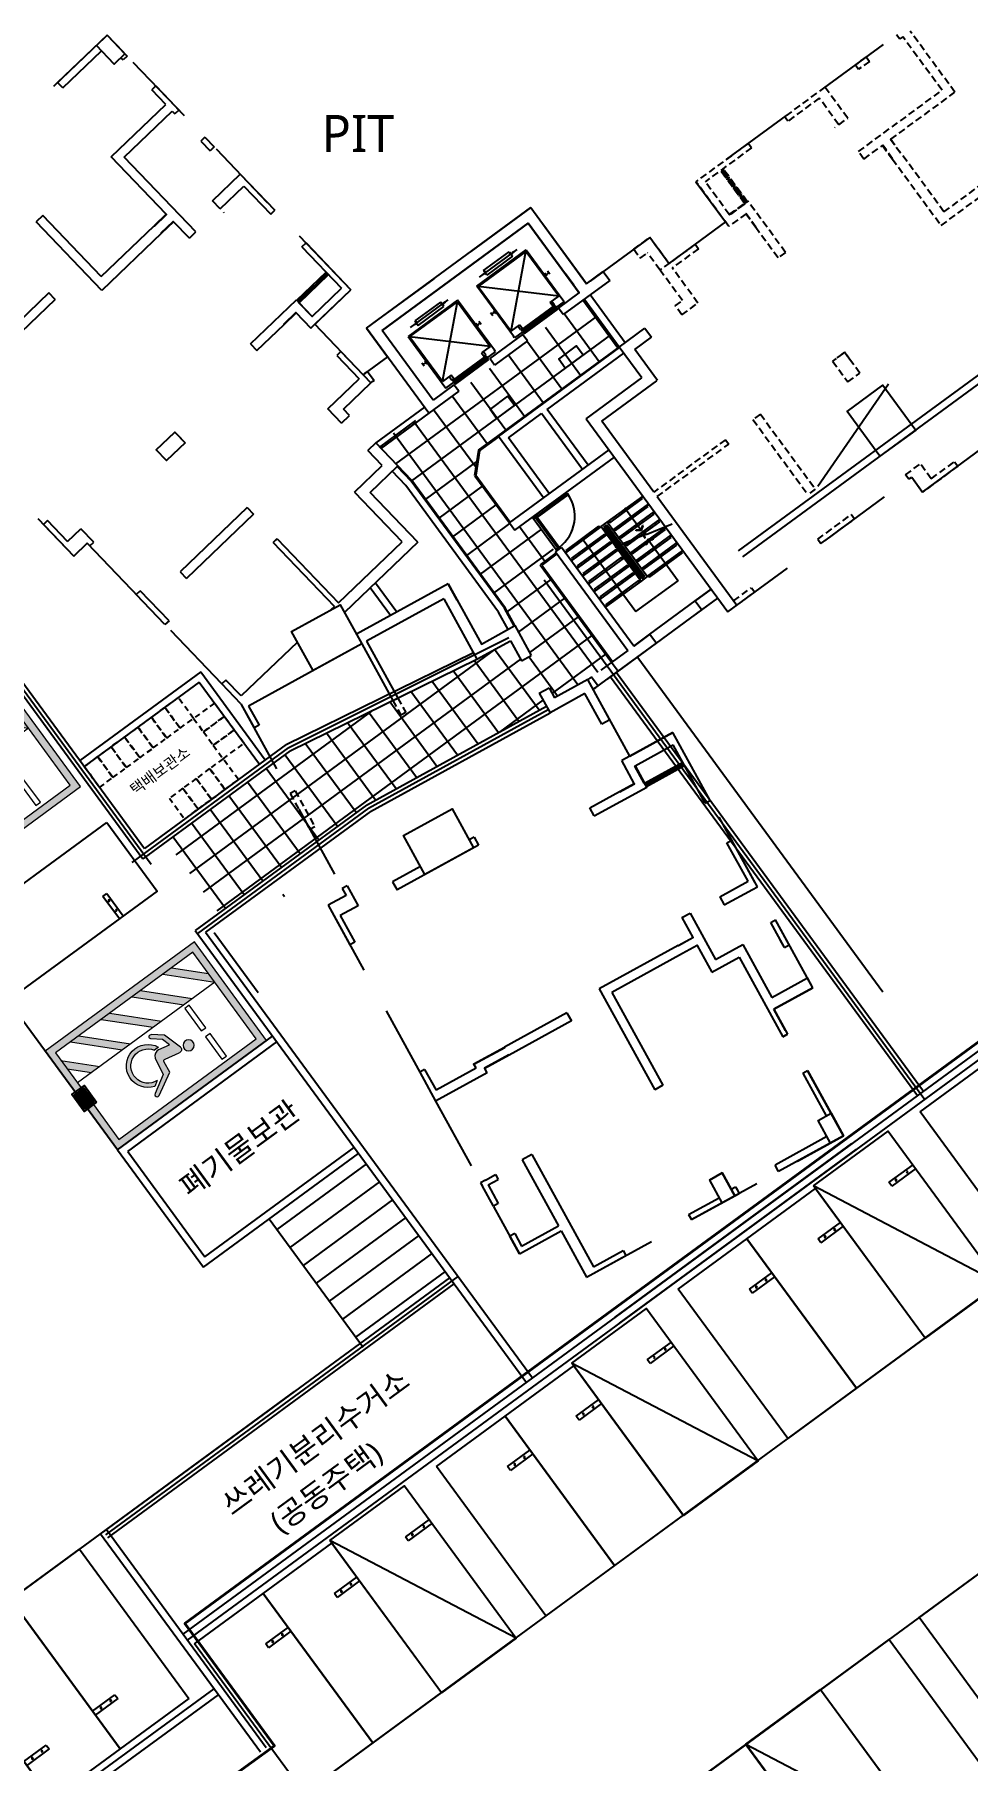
# Model space of a CAD drawing. Header units: millimetres. Extents: x 75184266 to 76346726, y -35077925 to -33679385.
# Drawn here: x 75433378 to 75458581, y -34559996 to -34513379 of the extents above; entities that cross this region are included whole.
import ezdxf
from ezdxf.enums import TextEntityAlignment as Align

# ---------------------------------------------------------------- set-up
doc = ezdxf.new("R2010")
doc.units = ezdxf.units.MM
doc.header["$LTSCALE"] = 50
doc.header["$MEASUREMENT"] = 0
for name, pattern in [('HIDDEN2', [0.1875, 0.125, -0.0625]), ('XR-지하3층$0$-HID', [2.5, 1.5, -1]), ('XR-지하3층$0$H', [1.3, 0.8, -0.5]), ('XR-지하3층$0$HIDDEN2', [0.1875, 0.125, -0.0625])]:
    doc.linetypes.add(name, pattern=pattern)
for name, color, linetype in [('XR-지하3층$0$1HIDDEN2', 1, 'XR-지하3층$0$HIDDEN2'), ('XR-지하3층$0$5', 5, 'CONTINUOUS'), ('XR-지하3층$0$hat', 8, 'CONTINUOUS'), ('XR-지하3층$0$일반주차', 8, 'CONTINUOUS'), ('XR-지하3층$0$장애인', 11, 'CONTINUOUS'), ('XR-지하3층$0$확장형주차', 8, 'CONTINUOUS')]:
    doc.layers.add(name, color=color, linetype=linetype)
doc.layers.add('건축', color=8, linetype='CONTINUOUS', plot=False)
doc.layers.add('유도관제-주차면B2', color=7, linetype='CONTINUOUS', lineweight=100)
doc.styles.add('XR-지하3층$0$맑은고딕', font='')
doc.styles.get('XR-지하3층$0$맑은고딕').set_extended_font_data('Malgun Gothic')

# ---------------------------------------------------------------- blocks, each defined once
blk = doc.blocks.new('XR-지하3층$0$확장형 주차')
at = {"layer": 'XR-지하3층$0$확장형주차', "color": 7}
for p, q in [((0, 3965), (800, 3965)), ((0, 3835), (800, 3835)), ((800, 3835), (800, 3965))]:
    blk.add_line(p, q, dxfattribs=at)
blk.add_lwpolyline([(2500, 5100), (0, 0)], dxfattribs=at)
blk.add_lwpolyline([(2500, 5091), (0, 5091), (0, -9), (2500, -9)], close=True, dxfattribs=at)
for centre in [(238, 3900), (613, 3900)]:
    blk.add_circle(centre, 17.5, dxfattribs=at)
blk = doc.blocks.new('XR-지하3층$0$일반형 주차')
at = {"layer": 'XR-지하3층$0$일반주차'}
for p, q in [((750, 3865), (0, 3865)), ((0, 3735), (750, 3735)), ((750, 3735), (750, 3865))]:
    blk.add_line(p, q, dxfattribs=at)
blk.add_lwpolyline([(2300, 5000), (0, 5000), (0, 0), (2300, 0)], close=True, dxfattribs=at)
for centre in [(238, 3800), (563, 3800)]:
    blk.add_circle(centre, 17.5, dxfattribs=at)
blk = doc.blocks.new('XR-지하3층$0$장애인 주차')
at = {"layer": 'XR-지하3층$0$5', "ltscale": 4}
h = blk.add_hatch(color=7, dxfattribs=at)
h.dxf.hatch_style = 1
h.paths.add_polyline_path([(3842, -695), (4402, -695), (4402, -1115), (3842, -1115)])
h.paths.add_polyline_path([(3892, -1065), (4352, -1065), (4352, -745), (3892, -745)], flags=16)
h.paths.add_polyline_path([(3982, -990), (3988, -973), (4011, -981), (4046, -898), (4136, -898), (4137, -881), (4072, -881), (4072, -863), (4138, -863), (4142, -810, -3.72247), (4161, -797), (4152, -916), (4058, -916), (4021, -1003)], flags=0)
h = blk.add_hatch(color=256, dxfattribs=at)
h.dxf.hatch_style = 1
h.paths.add_polyline_path([(4352, -1065), (4352, -745), (3892, -745), (3892, -1065)])
at = {"layer": 'XR-지하3층$0$hat'}
h = blk.add_hatch(color=7, dxfattribs=at)
edge = h.paths.add_edge_path()
edge.add_line((4161, -797), (4152, -916))
edge.add_line((4152, -916), (4058, -916))
edge.add_line((4058, -916), (4021, -1003))
edge.add_line((4021, -1003), (3982, -990))
edge.add_line((3982, -990), (3988, -973))
edge.add_line((3988, -973), (4011, -981))
edge.add_line((4011, -981), (4046, -898))
edge.add_line((4046, -898), (4136, -898))
edge.add_line((4136, -898), (4137, -881))
edge.add_line((4137, -881), (4072, -881))
edge.add_line((4072, -881), (4072, -863))
edge.add_line((4072, -863), (4138, -863))
edge.add_line((4138, -863), (4142, -810))
edge.add_arc((4140, -787), 22.8, -24.8827, 274.9698, ccw=False)
edge = h.paths.add_edge_path()
edge.add_line((4048, -981), (4058, -958))
edge.add_arc((4127, -942), 71.5, 192.8781, 416.1688)
edge.add_line((4167, -882), (4169, -863))
edge.add_arc((4127, -942), 89.2, 206.535, 422.4866, ccw=False)
at = {"layer": 'XR-지하3층$0$장애인', "lineweight": 5, "true_color": 0xffffff}
blk.add_hatch(color=7, dxfattribs=at).paths.add_polyline_path([(2472, 3995), (2472, -1005), (3842, -1005), (3842, -805), (2672, -805), (2672, 3795), (5572, 3795), (5572, -805), (4402, -805), (4402, -1005), (5772, -1005), (5772, 3995)])
h = blk.add_hatch(color=7, dxfattribs=at)
h.paths.add_polyline_path([(5572, 2795), (5572, 3078), (4855, 3795), (4572, 3795)])
h.paths.add_polyline_path([(4572, 3045), (4572, 2762), (5572, 1762), (5572, 2045)])
h.paths.add_polyline_path([(4572, 2012), (4572, 1729), (5572, 729), (5572, 1012)])
h.paths.add_polyline_path([(5572, -304), (5572, -21), (4572, 979), (4572, 696)])
h.paths.add_polyline_path([(4572, -54), (4572, -336), (5041, -805), (5323, -805)])
h = blk.add_hatch(color=7, dxfattribs=at)
h.paths.add_polyline_path([(3763, 2216, -1), (3463, 2216, -1)])
h.paths.add_polyline_path([(3992, 1503, -0.343093), (3870, 1283), (3381, 1194), (3090, 708, -0.931653), (2987, 770), (3330, 1379), (3639, 1415, 0.446048), (3689, 1485), (3600, 1888, -0.596144), (3699, 2009), (4214, 1851), (4443, 1569, -0.883364), (4355, 1493), (4151, 1741), (3925, 1810)])
h.paths.add_polyline_path([(4053, 1393), (4055, 1528, -1.526545), (3257, 820), (3348, 969, 1.638056)])
at = {"layer": 'XR-지하3층$0$1HIDDEN2', "color": 11}
for points in [[(4161, -797), (4152, -916), (4058, -916), (4021, -1003), (3982, -990), (3988, -973), (4011, -981), (4046, -898), (4136, -898), (4137, -881), (4072, -881), (4072, -863), (4138, -863), (4142, -810)], [(4167, -882), (4169, -863)]]:
    blk.add_lwpolyline(points, dxfattribs=at)
for centre, radius, start, end in [((4127, -942), 89.2, 206.535, 62.4866), ((4127, -942), 71.5, 192.8781, 56.1688), ((4140, -787), 22.8, 335.1173, 274.9698)]:
    blk.add_arc(centre, radius, start, end, dxfattribs=at)
at = {"layer": 'XR-지하3층$0$5', "lineweight": 5}
for p, q in [((4572, 3795), (4572, -805)), ((5572, 2795), (4572, 3795)), ((5572, 3078), (4855, 3795)), ((5572, 2045), (4572, 3045)), ((5572, 1762), (4572, 2762)), ((5572, 1012), (4572, 2012)), ((5572, 729), (4572, 1729)), ((5572, -21), (4572, 979)), ((5572, -304), (4572, 696)), ((5323, -805), (4572, -54)), ((5041, -805), (4572, -336))]:
    blk.add_line(p, q, dxfattribs=at)
at = {"layer": 'XR-지하3층$0$5', "ltscale": 4}
for p, q in [((4165, -1005), (4165, -805)), ((4165, -805), (4165, -905))]:
    blk.add_line(p, q, dxfattribs=at)
at = {"layer": 'XR-지하3층$0$5', "lineweight": 5}
for points in [[(3842, -1005), (2472, -1005), (2472, 3995), (5772, 3995), (5772, -1005), (4402, -1005)], [(3842, -805), (2672, -805), (2672, 3795), (5572, 3795), (5572, -805), (4402, -805)]]:
    blk.add_lwpolyline(points, dxfattribs=at)
at = {"layer": 'XR-지하3층$0$5', "ltscale": 4}
for points in [[(3842, -695), (3842, -1115), (4402, -1115), (4402, -695)], [(3892, -745), (3892, -1065), (4352, -1065), (4352, -745)]]:
    blk.add_lwpolyline(points, close=True, dxfattribs=at)
at = {"layer": 'XR-지하3층$0$장애인', "color": 8, "lineweight": 5}
for p, q in [((3689, 1485), (3600, 1888, 0)), ((3699, 2009, 0), (4214, 1851, 0)), ((3925, 1810, 0), (4151, 1741, 0)), ((4055, 1528), (4053, 1393)), ((4151, 1741, 0), (4355, 1493, 0)), ((4214, 1851, 0), (4443, 1569, 0)), ((3348, 969), (3257, 820))]:
    blk.add_line(p, q, dxfattribs=at)
at = {"layer": 'XR-지하3층$0$장애인', "color": 7, "lineweight": 5}
for points in [[(3523, 2720), (2773, 2720), (2773, 2870), (3523, 2870)], [(4473, 2720), (3723, 2720), (3723, 2870), (4473, 2870)]]:
    blk.add_lwpolyline(points, close=True, dxfattribs=at)
at = {"layer": 'XR-지하3층$0$장애인', "color": 8, "lineweight": 5}
for points in [[(3094, 715, -1.000002), (2987, 770), (3330, 1379), (3640, 1415)], [(3992, 1503, -0.343093), (3870, 1283), (3381, 1194), (3094, 715)]]:
    blk.add_lwpolyline(points, format="xyb", dxfattribs=at)
at = {"layer": 'XR-지하3층$0$장애인', "color": 8, "lineweight": 5, "extrusion": (0.976964, 0.213404, 0), "elevation": 4221}
blk.add_lwpolyline([(617, 0), (931, 0)], dxfattribs=at)
at = {"layer": 'XR-지하3층$0$장애인', "color": 8, "lineweight": 5}
blk.add_circle((3613, 2216), 150, dxfattribs=at)
for centre, radius, start, end in [((3682, 1922, 0), 88.4, 79.1143, 202.3185), ((3810, 1000), 582, 198.006, 65.0949), ((3632, 1473), 57.7, 276.2786, 12.4353), ((4394, 1537, 0), 58.8, 227.9655, 33.7904), ((3809, 1000), 462, 183.8525, 58.2396)]:
    blk.add_arc(centre, radius, start, end, dxfattribs=at)

msp = doc.modelspace()

# ---------------------------------------------------------------- hatches: boundary and pattern name
at = {"layer": '건축', "linetype": 'HIDDEN2', "ltscale": 30}
h = msp.add_hatch(dxfattribs=at)
h.set_pattern_fill('ANSI31', color=256, scale=350, angle=36.259, style=0)
h.set_pattern_definition([(81.25898199, (-4606996.505, -52514682.375), (-43.241858887, 6.648619402), [])])
h.paths.add_polyline_path([(75451980, -34517001), (75451908, -34517054), (75452558, -34517941), (75452631, -34517888)])
at = {"layer": '건축', "ltscale": 0.5}
h = msp.add_hatch(dxfattribs=at)
h.set_pattern_fill('ANSI31', color=256, scale=350, style=0)
h.set_pattern_definition([(45, (4164927.33, -390686.143), (-30.935921677, 30.935921677), [])])
h.paths.add_polyline_path([(75441260, -34519797), (75441322, -34519862), (75440528, -34520623), (75440466, -34520558)])
at = {"layer": '건축', "ltscale": 100}
h = msp.add_hatch(dxfattribs=at)
h.set_pattern_fill('NET', color=256, scale=5000, angle=36.2507)
h.set_pattern_definition([(306.265, (75446750.14, -34523876.16), (503.93, 369.702), []), (36.265, (75446750.14, -34523876.16), (-369.702, 503.93), [])])
h.paths.add_polyline_path([(75436941, -34535178), (75440286, -34532725), (75445329, -34530250), (75446236, -34529752), (75446533, -34530293), (75446796, -34530148), (75446092, -34528866), (75443569, -34525425), (75442596, -34524409), (75444031, -34523606), (75448225, -34520530), (75449172, -34521820), (75445370, -34524608), (75445266, -34525287), (75446354, -34526770), (75446829, -34526421), (75447472, -34527382), (75447037, -34527702), (75448968, -34530334), (75448380, -34530766), (75447423, -34531291), (75447277, -34531025), (75447014, -34531169), (75447208, -34531523), (75442343, -34534193), (75438360, -34537113)])
at = {"layer": '건축', "ltscale": 0.5}
h = msp.add_hatch(dxfattribs=at)
h.set_pattern_fill('ANSI31', color=256, scale=350, angle=-61.241, style=0)
h.set_pattern_definition([(343.758981953, (68131932.386, 47230668.577), (12.235934756, 42.004099808), [])])
h.paths.add_polyline_path([(75450937, -34533121), (75450889, -34533033), (75449859, -34533598), (75449907, -34533686)])

# ---------------------------------------------------------------- linework, layer by layer
at = {"layer": '건축'}
for p, q in [((75435616, -34543503), (75403662, -34499919)), ((75435338, -34513396), (75435157, -34513569)), ((75435787, -34513865), (75435338, -34513396)), ((75435877, -34513959), (75435769, -34514063)), ((75434140, -34514820), (75434001, -34514675)), ((75434140, -34514820), (75434001, -34514675)), ((75436652, -34514768), (75436543, -34514872)), ((75437032, -34515165), (75437274, -34515418)), ((75437274, -34515418), (75437166, -34515522)), ((75437980, -34516155), (75437871, -34516258)), ((75437980, -34516155), (75438229, -34516415)), ((75436937, -34518233), (75435450, -34516680)), ((75437740, -34518710), (75435804, -34516687)), ((75439759, -34518230), (75439868, -34518126)), ((75442346, -34521308), (75446781, -34518055)), ((75446781, -34518055), (75448289, -34520111)), ((75435195, -34520288), (75433425, -34518440)), ((75435182, -34519913), (75433605, -34518267)), ((75435182, -34519913), (75436612, -34518544)), ((75437560, -34518883), (75437131, -34518435)), ((75442765, -34521372), (75446716, -34518474)), ((75446716, -34518474), (75442765, -34521372)), ((75446716, -34518474), (75448094, -34520353)), ((75436806, -34518746), (75435195, -34520288)), ((75440603, -34519111), (75440712, -34519008)), ((75440712, -34519008), (75441922, -34520271)), ((75445322, -34520175), (75446661, -34519193)), ((75446654, -34519235), (75445364, -34520182)), ((75446408, -34519187), (75445392, -34519932)), ((75445509, -34519753), (75446202, -34519244)), ((75446291, -34519365), (75445598, -34519874)), ((75446202, -34519244), (75446291, -34519365)), ((75446212, -34519300), (75446252, -34519270)), ((75446241, -34519340), (75446212, -34519300)), ((75446282, -34519310), (75446241, -34519340)), ((75446251, -34521391), (75446654, -34519235)), ((75446252, -34519270), (75446282, -34519310)), ((75446322, -34519281), (75446292, -34519240)), ((75447542, -34520445), (75446654, -34519235)), ((75446661, -34519193), (75447654, -34520548)), ((75445507, -34519878), (75445478, -34519838)), ((75445598, -34519874), (75445509, -34519753)), ((75445559, -34519779), (75445518, -34519808)), ((75445518, -34519808), (75445548, -34519849)), ((75445548, -34519849), (75445588, -34519819)), ((75445588, -34519819), (75445559, -34519779)), ((75447216, -34519908), (75447157, -34519828)), ((75447267, -34519809), (75447187, -34519868)), ((75447297, -34519849), (75447238, -34519769)), ((75448919, -34520021), (75447660, -34520945)), ((75447944, -34520147), (75447719, -34519841)), ((75448289, -34520111), (75448741, -34519779)), ((75448741, -34519779), (75448919, -34520021)), ((75433765, -34520357), (75432378, -34521684)), ((75446316, -34521530), (75445322, -34520175)), ((75445364, -34520182), (75446251, -34521391)), ((75447542, -34520445), (75445364, -34520182)), ((75447308, -34520616), (75447542, -34520445)), ((75433938, -34520537), (75432551, -34521865)), ((75440437, -34520890), (75440839, -34521309)), ((75444806, -34520554), (75443468, -34521535)), ((75443510, -34521542), (75444800, -34520596)), ((75443537, -34521292), (75444553, -34520547)), ((75444348, -34520605), (75443654, -34521113)), ((75443743, -34521234), (75444436, -34520726)), ((75444436, -34520726), (75444348, -34520605)), ((75444357, -34520660), (75444397, -34520630)), ((75444387, -34520700), (75444357, -34520660)), ((75444427, -34520671), (75444387, -34520700)), ((75444397, -34522751), (75444800, -34520596)), ((75444397, -34520630), (75444427, -34520671)), ((75444467, -34520641), (75444438, -34520601)), ((75444800, -34520596), (75445687, -34521805)), ((75445800, -34521908), (75444806, -34520554)), ((75445757, -34520979), (75445698, -34520898)), ((75445727, -34520939), (75445808, -34520879)), ((75445837, -34520920), (75445778, -34520839)), ((75447684, -34520588), (75446345, -34521570)), ((75446527, -34521361), (75447430, -34520699)), ((75447454, -34520731), (75446551, -34521394)), ((75446577, -34521429), (75447480, -34520767)), ((75447504, -34520799), (75446600, -34521461)), ((75447379, -34520713), (75447308, -34520616)), ((75447356, -34520581), (75447427, -34520678)), ((75447427, -34520678), (75447379, -34520713)), ((75447430, -34520699), (75447454, -34520731)), ((75447480, -34520767), (75447504, -34520799)), ((75447654, -34520548), (75447654, -34520548)), ((75447654, -34520548), (75447684, -34520588)), ((75444031, -34523606), (75442346, -34521308)), ((75444143, -34523251), (75442765, -34521372)), ((75443653, -34521238), (75443623, -34521198)), ((75443654, -34521113), (75443743, -34521234)), ((75443704, -34521139), (75443664, -34521169)), ((75443664, -34521169), (75443693, -34521209)), ((75443693, -34521209), (75443733, -34521179)), ((75443733, -34521179), (75443704, -34521139)), ((75445362, -34521269), (75445302, -34521188)), ((75445413, -34521169), (75445332, -34521228)), ((75445442, -34521209), (75445383, -34521129)), ((75446251, -34521391), (75446485, -34521220)), ((75446508, -34521352), (75446437, -34521255)), ((75446485, -34521220), (75446556, -34521316)), ((75446556, -34521316), (75446508, -34521352)), ((75446551, -34521394), (75446527, -34521361)), ((75446600, -34521461), (75446577, -34521429)), ((75449172, -34521820), (75449865, -34521311)), ((75443468, -34521535), (75444461, -34522890)), ((75444397, -34522751), (75443510, -34521542)), ((75445687, -34521805), (75443510, -34521542)), ((75445687, -34521805), (75445453, -34521977)), ((75446562, -34521477), (75445675, -34522127)), ((75446692, -34521654), (75445805, -34522305)), ((75445902, -34524218), (75449172, -34521820)), ((75445914, -34524234), (75449183, -34521836)), ((75446345, -34521570), (75446316, -34521530)), ((75446316, -34521530), (75446316, -34521530)), ((75446692, -34521654), (75446562, -34521477)), ((75449591, -34521885), (75450042, -34521553)), ((75441544, -34522046), (75442149, -34522678)), ((75443902, -34522339), (75443843, -34522258)), ((75443873, -34522299), (75443953, -34522240)), ((75443983, -34522280), (75443924, -34522199)), ((75444491, -34522930), (75445829, -34521949)), ((75445576, -34522059), (75444673, -34522722)), ((75444696, -34522754), (75445599, -34522091)), ((75445625, -34522127), (75444722, -34522789)), ((75444746, -34522822), (75445649, -34522159)), ((75445453, -34521977), (75445524, -34522073)), ((75445572, -34522038), (75445501, -34521941)), ((75445524, -34522073), (75445572, -34522038)), ((75445599, -34522091), (75445576, -34522059)), ((75445649, -34522159), (75445625, -34522127)), ((75445805, -34522305), (75445675, -34522127)), ((75445829, -34521949), (75445800, -34521908)), ((75445800, -34521908), (75445800, -34521908)), ((75447227, -34523506), (75449296, -34521989)), ((75441301, -34523490), (75442149, -34522678)), ((75441725, -34523499), (75442465, -34522790)), ((75442248, -34522582), (75442310, -34522523)), ((75442310, -34522523), (75442372, -34522477)), ((75442372, -34522477), (75442550, -34522719)), ((75442372, -34522477, 0), (75442550, -34522719, 0)), ((75442455, -34522799), (75442503, -34522753)), ((75442503, -34522753), (75442550, -34522719)), ((75444631, -34522580), (75444397, -34522751)), ((75444582, -34522615), (75444653, -34522712)), ((75444702, -34522677), (75444631, -34522580)), ((75444653, -34522712), (75444702, -34522677)), ((75444673, -34522722), (75444696, -34522754)), ((75444722, -34522789), (75444746, -34522822)), ((75444838, -34523015), (75444031, -34523606)), ((75444708, -34522837), (75444143, -34523251)), ((75444461, -34522890), (75444461, -34522890)), ((75444461, -34522890), (75444491, -34522930)), ((75444838, -34523015), (75444708, -34522837)), ((75441674, -34523880), (75441301, -34523490)), ((75441891, -34523673), (75441725, -34523499)), ((75446179, -34524275), (75447074, -34523619)), ((75448177, -34525123), (75447074, -34523619)), ((75448331, -34525010), (75447227, -34523506)), ((75448284, -34523755), (75452110, -34528972)), ((75437344, -34524296), (75437171, -34524115)), ((75445370, -34524608), (75445902, -34524218)), ((75442767, -34525021), (75442379, -34524617)), ((75443191, -34525031), (75442596, -34524409)), ((75445370, -34524608), (75445266, -34525287)), ((75445398, -34524625), (75445297, -34525280)), ((75445398, -34524625), (75445920, -34524243)), ((75447129, -34525892), (75445914, -34524234)), ((75447282, -34525779), (75446179, -34524275)), ((75446206, -34526569), (75448899, -34524593)), ((75443553, -34525438), (75443177, -34525044)), ((75443569, -34525425), (75443191, -34525031)), ((75446354, -34526770), (75449047, -34524795)), ((75443407, -34525560), (75443039, -34525176)), ((75445915, -34528979), (75443407, -34525560)), ((75446075, -34528877), (75443553, -34525438)), ((75446092, -34528866), (75443569, -34525425)), ((75445273, -34525297), (75446206, -34526569)), ((75445297, -34525280), (75446230, -34526551)), ((75448848, -34526553), (75449816, -34525843)), ((75448918, -34526564), (75449805, -34525913)), ((75449002, -34526763), (75449969, -34526053)), ((75449805, -34525913), (75449775, -34525873)), ((75449959, -34526123), (75449929, -34526082)), ((75450200, -34525859), (75452352, -34528794)), ((75433731, -34526509), (75433623, -34526613)), ((75434270, -34527072), (75433731, -34526509)), ((75439121, -34526152), (75437308, -34527888)), ((75439294, -34526332), (75437481, -34528068)), ((75447471, -34527296), (75446850, -34526450)), ((75447506, -34527246), (75446909, -34526431)), ((75446934, -34526394), (75446954, -34526423)), ((75447549, -34527233), (75446954, -34526423)), ((75448687, -34526671), (75448848, -34526553)), ((75449925, -34528020), (75448848, -34526553)), ((75448888, -34526523), (75448918, -34526564)), ((75449072, -34526773), (75449959, -34526123)), ((75449156, -34526972), (75450123, -34526262)), ((75449226, -34526983), (75450113, -34526332)), ((75449309, -34527182), (75450277, -34526472)), ((75449342, -34526191), (75449774, -34526779)), ((75449379, -34527193), (75450266, -34526542)), ((75450113, -34526332), (75450083, -34526292)), ((75450266, -34526542), (75450237, -34526502)), ((75434977, -34527088), (75434632, -34526727)), ((75439930, -34526997), (75439822, -34527101)), ((75446206, -34526569), (75446354, -34526770)), ((75448687, -34526671), (75447719, -34527381)), ((75448617, -34526660), (75447730, -34527311)), ((75448841, -34526881), (75447873, -34527591)), ((75448771, -34526870), (75447884, -34527521)), ((75448203, -34527026), (75449625, -34528965)), ((75448647, -34526701), (75448617, -34526660)), ((75448687, -34526671), (75449763, -34528139)), ((75448757, -34526682), (75448837, -34526623)), ((75448757, -34526682), (75449774, -34528069)), ((75448800, -34526910), (75448771, -34526870)), ((75449794, -34528054), (75448777, -34526667)), ((75448817, -34526638), (75449834, -34528025)), ((75448837, -34526623), (75449855, -34528010)), ((75448901, -34526836), (75448881, -34526851)), ((75448941, -34526807), (75448962, -34526792)), ((75449042, -34526733), (75449072, -34526773)), ((75449055, -34527213), (75449816, -34526904)), ((75449095, -34527017), (75449115, -34527002)), ((75449196, -34526943), (75449226, -34526983)), ((75449463, -34527392), (75450431, -34526682)), ((75449533, -34527402), (75450420, -34526752)), ((75449617, -34527601), (75450585, -34526891)), ((75449630, -34526786), (75449631, -34526761)), ((75449774, -34526779), (75449630, -34526786)), ((75449631, -34526761), (75449754, -34526753)), ((75449687, -34527612), (75450574, -34526961)), ((75449799, -34526637), (75449754, -34526753)), ((75449774, -34526779), (75449823, -34526645)), ((75449823, -34526645), (75449799, -34526637)), ((75449816, -34526904), (75449873, -34526981)), ((75449873, -34526981), (75449843, -34526807)), ((75449843, -34526807), (75449900, -34526885)), ((75449942, -34527008), (75449892, -34527143)), ((75449900, -34526885), (75450606, -34526591)), ((75449942, -34527008), (75450085, -34527001)), ((75449942, -34527008), (75450764, -34528130)), ((75450085, -34527027), (75449961, -34527035)), ((75450085, -34527001), (75450085, -34527027)), ((75450420, -34526752), (75450390, -34526711)), ((75450574, -34526961), (75450544, -34526921)), ((75434869, -34527191), (75434977, -34527088)), ((75441478, -34528830), (75439822, -34527101)), ((75443730, -34527090), (75441750, -34528986)), ((75447472, -34527382), (75447037, -34527702)), ((75447490, -34527406), (75447079, -34527708)), ((75447451, -34527354), (75447613, -34527236)), ((75447451, -34527354), (75449403, -34530015)), ((75449564, -34529897), (75447613, -34527236)), ((75449564, -34529897), (75447613, -34527236)), ((75447730, -34527311), (75447760, -34527351)), ((75448994, -34527090), (75448027, -34527800)), ((75448924, -34527080), (75448037, -34527730)), ((75449148, -34527300), (75448181, -34528010)), ((75449078, -34527289), (75448191, -34527940)), ((75448954, -34527120), (75448924, -34527080)), ((75449055, -34527046), (75449035, -34527061)), ((75449108, -34527330), (75449078, -34527289)), ((75449209, -34527256), (75449188, -34527271)), ((75449249, -34527226), (75449269, -34527211)), ((75449362, -34527465), (75449342, -34527480)), ((75449350, -34527152), (75449379, -34527193)), ((75449403, -34527436), (75449423, -34527421)), ((75449504, -34527362), (75449533, -34527402)), ((75449771, -34527811), (75450738, -34527101)), ((75449841, -34527822), (75450728, -34527171)), ((75449892, -34527143), (75449917, -34527150)), ((75449917, -34527150), (75449961, -34527035)), ((75449925, -34528020), (75450892, -34527311)), ((75449994, -34528031), (75450881, -34527381)), ((75450728, -34527171), (75450698, -34527131)), ((75450881, -34527381), (75450852, -34527340)), ((75447037, -34527702), (75448968, -34530334)), ((75447079, -34527708), (75448992, -34530317)), ((75447884, -34527521), (75447913, -34527561)), ((75448037, -34527730), (75448067, -34527771)), ((75448191, -34527940), (75448221, -34527980)), ((75449302, -34527510), (75448334, -34528220)), ((75449232, -34527499), (75448345, -34528150)), ((75449456, -34527719), (75448488, -34528429)), ((75449386, -34527709), (75448499, -34528359)), ((75449609, -34527929), (75448642, -34528639)), ((75449540, -34527918), (75448653, -34528569)), ((75449262, -34527539), (75449232, -34527499)), ((75449415, -34527749), (75449386, -34527709)), ((75449516, -34527675), (75449496, -34527690)), ((75449569, -34527959), (75449540, -34527918)), ((75449556, -34527646), (75449577, -34527631)), ((75449670, -34527885), (75449650, -34527900)), ((75449657, -34527572), (75449687, -34527612)), ((75449710, -34527855), (75449730, -34527840)), ((75449811, -34527781), (75449841, -34527822)), ((75436128, -34528506), (75436236, -34528402)), ((75437011, -34529211), (75436236, -34528402)), ((75444553, -34528212), (75442072, -34529573)), ((75444796, -34528655), (75444553, -34528212)), ((75448345, -34528150), (75448375, -34528190)), ((75448499, -34528359), (75448528, -34528400)), ((75449763, -34528139), (75448796, -34528848)), ((75449693, -34528128), (75448806, -34528779)), ((75449625, -34528965), (75450764, -34528130)), ((75449723, -34528168), (75449693, -34528128)), ((75449925, -34528020), (75449763, -34528139)), ((75449855, -34528010), (75449774, -34528069)), ((75449884, -34528050), (75449804, -34528109)), ((75449965, -34527991), (75449994, -34528031)), ((75451661, -34528359), (75451226, -34528678)), ((75451226, -34528678), (75451661, -34528359)), ((75436902, -34529315), (75436128, -34528506)), ((75441478, -34528830), (75441375, -34528929)), ((75444434, -34528619), (75442348, -34529764)), ((75446338, -34529354), (75446075, -34528877)), ((75446355, -34529344), (75446092, -34528866)), ((75448653, -34528569), (75448682, -34528609)), ((75448806, -34528779), (75448836, -34528819)), ((75451226, -34528678), (75451403, -34528920)), ((75451403, -34528920), (75451838, -34528601)), ((75452110, -34528972), (75452352, -34528794)), ((75437011, -34529211), (75436902, -34529315)), ((75446171, -34529446), (75445915, -34528979)), ((75446355, -34529344), (75446796, -34530148)), ((75440479, -34529788), (75438958, -34531244)), ((75442348, -34529764), (75443190, -34531300)), ((75446236, -34529752), (75446533, -34530293)), ((75448855, -34530789), (75450177, -34529819)), ((75450000, -34529577), (75449564, -34529897)), ((75449564, -34529897), (75450000, -34529577)), ((75450000, -34529577), (75450177, -34529819)), ((75442216, -34529836), (75439157, -34531516)), ((75442216, -34529836), (75443056, -34531366)), ((75449403, -34530015), (75448677, -34530547)), ((75448428, -34530731), (75448380, -34530766)), ((75448428, -34530731), (75448605, -34530973)), ((75448428, -34530731, 0), (75448605, -34530973, 0)), ((75448968, -34530334), (75449145, -34530576)), ((75448968, -34530334, 0), (75449145, -34530576, 0)), ((75438546, -34530815), (75438438, -34530918)), ((75438953, -34531456), (75438438, -34530918)), ((75438958, -34531244), (75438546, -34530815)), ((75447014, -34531169), (75447305, -34531698)), ((75447277, -34531025), (75447423, -34531291)), ((75448247, -34531181), (75447305, -34531698)), ((75448322, -34530798), (75447423, -34531291)), ((75448702, -34532009), (75448247, -34531181)), ((75448380, -34530766), (75448322, -34530798)), ((75448466, -34531061), (75448541, -34531019)), ((75448541, -34531019), (75448605, -34530973)), ((75438953, -34531456), (75439312, -34532109)), ((75439157, -34531516), (75439443, -34532037)), ((75443056, -34531366), (75443190, -34531300)), ((75439443, -34532037), (75439312, -34532109)), ((75448921, -34531889), (75448702, -34532009)), ((75451627, -34534065), (75450621, -34532233)), ((75449577, -34533605), (75449240, -34532991)), ((75451495, -34534138), (75451627, -34534065)), ((75451495, -34534138), (75451627, -34534065)), ((75445372, -34535274), (75443171, -34536482)), ((75445251, -34535055), (75445120, -34535127)), ((75445251, -34535055), (75445372, -34535274)), ((75452082, -34535207), (75452214, -34535135)), ((75452082, -34535207), (75452214, -34535135)), ((75452907, -34536397), (75452214, -34535135)), ((75443805, -34535849), (75443051, -34536263)), ((75441794, -34536633), (75441312, -34536898)), ((75441822, -34536372), (75441691, -34536444)), ((75441691, -34536444), (75441794, -34536633)), ((75441822, -34536372), (75442118, -34536911)), ((75452775, -34536470), (75452907, -34536397)), ((75441312, -34536898), (75441899, -34537967)), ((75442118, -34536911), (75441636, -34537176)), ((75441636, -34537176), (75442030, -34537895)), ((75450866, -34537232), (75451160, -34537767)), ((75451086, -34537112), (75451774, -34538365)), ((75453768, -34537967), (75453397, -34537292)), ((75442030, -34537895), (75441899, -34537967)), ((75450765, -34537983), (75448635, -34539152)), ((75450886, -34538202), (75448975, -34539251)), ((75451280, -34537986), (75451675, -34538705)), ((75453636, -34538039), (75453530, -34537846)), ((75453636, -34538039), (75453768, -34537967)), ((75453636, -34538039), (75453768, -34537967)), ((75453636, -34538039), (75453768, -34537967)), ((75454403, -34539124), (75454259, -34538861)), ((75448635, -34539152), (75450131, -34541879)), ((75448975, -34539251), (75450351, -34541758)), ((75447761, -34539803), (75446077, -34540727)), ((75447881, -34540023), (75446198, -34540946)), ((75447761, -34539803), (75447881, -34540023)), ((75453721, -34540376, 0), (75453590, -34540448, 0)), ((75443916, -34541331), (75443785, -34541404)), ((75443785, -34541404), (75444213, -34542184)), ((75443916, -34541331), (75444224, -34541892)), ((75445603, -34541421), (75444213, -34542184)), ((75445307, -34541298), (75444224, -34541892)), ((75454129, -34541430, 0), (75454260, -34541358, 0)), ((75454129, -34541430, 0), (75454764, -34542587, 0)), ((75454260, -34541358, 0), (75455232, -34543129)), ((75454785, -34543146, 0), (75453383, -34543916, 0)), ((75455232, -34543129), (75453479, -34544091, 0)), ((75446552, -34543775), (75447531, -34545559)), ((75446815, -34543630), (75448480, -34546664)), ((75445833, -34544169), (75445905, -34544301)), ((75445833, -34544169), (75445905, -34544301)), ((75451958, -34544127), (75452295, -34544741)), ((75453479, -34544091, 0), (75453383, -34543916, 0)), ((75445426, -34544393, 0), (75445467, -34544467, 0)), ((75445629, -34544452), (75445906, -34544956)), ((75451608, -34544319), (75451945, -34544933)), ((75445906, -34544956), (75445774, -34545028)), ((75451048, -34545254), (75451121, -34545385)), ((75451048, -34545254), (75451121, -34545385)), ((75446349, -34545763), (75446217, -34545835)), ((75446349, -34545763), (75446536, -34546105)), ((75447603, -34545690), (75448289, -34546939)), ((75449278, -34546226), (75449350, -34546357)), ((75402009, -34578180), (75440402, -34550032))]:
    msp.add_line(p, q, dxfattribs=at)
at = {"layer": '건축', "ltscale": 1000}
for p, q in [((75440255, -34561175), (75512999, -34507843)), ((75456448, -34522820), (75454537, -34525583)), ((75443481, -34566250), (75471062, -34546029))]:
    msp.add_line(p, q, dxfattribs=at)
at = {"layer": '건축', "linetype": 'HIDDEN2', "ltscale": 30}
for p, q in [((75456665, -34513379), (75456754, -34513499)), ((75455843, -34513982), (75455552, -34514195)), ((75455843, -34513982), (75455931, -34514103)), ((75455635, -34516540), (75457893, -34514884)), ((75456509, -34516209), (75458242, -34514937)), ((75453730, -34515717), (75453641, -34515596)), ((75452657, -34516318), (75451246, -34517353)), ((75452746, -34516439), (75452657, -34516318)), ((75455783, -34516741), (75456283, -34516375)), ((75456549, -34516737), (75457868, -34518536)), ((75457946, -34518168), (75456775, -34516572)), ((75457868, -34518536), (75459932, -34517022)), ((75457946, -34518168), (75459784, -34516820)), ((75452601, -34518219), (75452133, -34518562)), ((75449564, -34519176), (75449999, -34518857)), ((75450517, -34519562), (75449999, -34518857)), ((75449564, -34519176), (75449741, -34519418)), ((75449741, -34519418), (75449935, -34519276)), ((75450275, -34519740), (75449935, -34519276)), ((75451311, -34519166), (75450605, -34519683)), ((75450881, -34520566), (75450275, -34519740)), ((75451300, -34520631), (75450605, -34519683)), ((75450688, -34520708), (75450881, -34520566)), ((75450865, -34520950), (75451300, -34520631)), ((75455058, -34522110), (75455259, -34521962)), ((75452985, -34523630), (75454470, -34525654)), ((75452784, -34523778), (75454268, -34525802)), ((75450200, -34525859), (75452131, -34524443)), ((75452042, -34524322), (75452131, -34524443)), ((75456904, -34525270), (75457307, -34524974)), ((75457603, -34525377), (75458232, -34524916)), ((75458232, -34524916), (75458321, -34525037)), ((75456993, -34525391), (75456904, -34525270)), ((75454534, -34527009), (75455437, -34526346)), ((75454622, -34527130), (75455525, -34526467)), ((75455525, -34526467), (75455437, -34526346)), ((75454534, -34527009), (75454622, -34527130)), ((75452264, -34528673), (75452743, -34528322)), ((75452743, -34528322), (75452832, -34528442)), ((75452352, -34528794), (75452832, -34528442)), ((75443056, -34531366), (75443272, -34531761)), ((75443190, -34531300), (75443404, -34531689)), ((75443404, -34531689), (75443272, -34531761)), ((75440415, -34533808), (75440283, -34533880)), ((75440283, -34533880), (75440815, -34534849)), ((75440415, -34533808), (75440947, -34534777)), ((75440947, -34534777), (75440815, -34534849))]:
    msp.add_line(p, q, dxfattribs=at)
at = {"layer": '건축', "ltscale": 100}
for p, q in [((75423620, -34518346, 0), (75436303, -34535645, 0)), ((75423751, -34518356, 0), (75436528, -34535783, 0)), ((75423882, -34518366, 0), (75436346, -34535366, 0)), ((75452392, -34527327), (75463687, -34519045)), ((75452510, -34527488), (75463805, -34519206)), ((75447146, -34528111), (75457432, -34542141)), ((75440227, -34532645, 0), (75446188, -34529664, 0)), ((75456297, -34539246), (75449677, -34530217)), ((75442397, -34534277, 0), (75447256, -34531610)), ((75440227, -34532645, 0), (75436005, -34535740, 0)), ((75442397, -34534277, 0), (75437781, -34537661, 0)), ((75437394, -34556583), (75463362, -34537545)), ((75437512, -34556745), (75463642, -34537588)), ((75437722, -34537581, 0), (75446668, -34549784, 0)), ((75438001, -34537624, 0), (75446830, -34549665, 0)), ((75435616, -34543503, 0), (75439810, -34540429, 0)), ((75435895, -34543546, 0), (75439928, -34540590, 0)), ((75449060, -34548024), (75455454, -34543336)), ((75437940, -34546673), (75442134, -34543598)), ((75437983, -34546394), (75442015, -34543437)), ((75449178, -34548185), (75455572, -34543498)), ((75442342, -34543882), (75439922, -34545656)), ((75442696, -34544366), (75440277, -34546140)), ((75443051, -34544850), (75440632, -34546623)), ((75443406, -34545334), (75440986, -34547107)), ((75443761, -34545817), (75441341, -34547591)), ((75444115, -34546301), (75441696, -34548075)), ((75435244, -34553820), (75444599, -34546961)), ((75435303, -34553901), (75444819, -34546923)), ((75444470, -34546785), (75442051, -34548559)), ((75435362, -34553981), (75444717, -34547122))]:
    msp.add_line(p, q, dxfattribs=at)
at = {"layer": '건축', "ltscale": 0.5}
for p, q in [((75449333, -34521702), (75448387, -34520412)), ((75449172, -34521820), (75448225, -34520530)), ((75443913, -34523445), (75442597, -34524410)), ((75444031, -34523606), (75442736, -34524556)), ((75450000, -34529577), (75451226, -34528678)), ((75450177, -34529819), (75451403, -34528920)), ((75440178, -34532556, 0), (75445233, -34530074, 0)), ((75440286, -34532725, 0), (75445329, -34530250)), ((75437868, -34530592, 0), (75434602, -34532987, 0)), ((75437868, -34530592, 0), (75439612, -34532971, 0)), ((75448940, -34530727), (75457233, -34542038)), ((75449101, -34530609), (75457394, -34541920)), ((75437825, -34530872, 0), (75434720, -34533148, 0)), ((75437825, -34530872, 0), (75439451, -34533089, 0)), ((75442343, -34534193, 0), (75447208, -34531523)), ((75442451, -34534362), (75447305, -34531698)), ((75440178, -34532556, 0), (75436346, -34535366, 0)), ((75440286, -34532725, 0), (75436303, -34535645, 0)), ((75442343, -34534193, 0), (75437722, -34537581, 0)), ((75442451, -34534362, 0), (75438001, -34537624, 0)), ((75436464, -34535527, 0), (75436303, -34535645, 0)), ((75440128, -34536667, 0), (75440086, -34536610, 0)), ((75435616, -34543503, 0), (75437940, -34546673)), ((75435895, -34543546, 0), (75437983, -34546394, 0)), ((75442259, -34548843), (75439714, -34545372)), ((75435160, -34553875), (75439479, -34559766)), ((75435321, -34553757), (75439640, -34559648))]:
    msp.add_line(p, q, dxfattribs=at)
at = {"layer": '건축', "ltscale": 10}
for p, q in [((75447772, -34525779), (75446934, -34526394)), ((75446954, -34526423), (75447793, -34525808)), ((75446916, -34526370), (75446835, -34526429)), ((75446835, -34526429), (75446850, -34526450)), ((75446850, -34526450), (75446886, -34526448)), ((75446886, -34526448), (75446909, -34526431)), ((75446900, -34526419), (75446934, -34526394)), ((75446909, -34526431), (75446900, -34526419)), ((75446934, -34526394), (75446916, -34526370)), ((75447471, -34527296), (75447483, -34527262)), ((75447486, -34527316), (75447471, -34527296)), ((75447483, -34527262), (75447506, -34527246)), ((75447567, -34527257), (75447486, -34527316)), ((75447506, -34527246), (75447515, -34527258)), ((75447515, -34527258), (75447549, -34527233)), ((75447549, -34527233), (75447567, -34527257))]:
    msp.add_line(p, q, dxfattribs=at)
at = {"layer": '건축', "ltscale": 3}
msp.add_line((75449460, -34532871), (75449460, -34532871), dxfattribs=at)
msp.add_line((75449460, -34532871), (75449460, -34532871), dxfattribs=at)
at = {"layer": '건축', "linetype": 'XR-지하3층$0$H', "ltscale": 50}
for points in [[(75458923, -34511722), (75451246, -34517353), (75452045, -34518442), (75451222, -34519045), (75450517, -34519562), (75449999, -34518857), (75448289, -34520111), (75446781, -34518055), (75442346, -34521308), (75442913, -34522081), (75442310, -34522523), (75442257, -34522573), (75440947, -34521205), (75441922, -34520271), (75435338, -34513396), (75435338, -34513396), (75427642, -34520765)], [(75428975, -34521759), (75434439, -34527465), (75434800, -34527119), (75438953, -34531456), (75441794, -34536633), (75441312, -34536898), (75444213, -34542184), (75446477, -34546308), (75447603, -34545690), (75448289, -34546939), (75455232, -34543129), (75453351, -34539701), (75454403, -34539124), (75450621, -34532233), (75449460, -34532871), (75448466, -34531061), (75448541, -34531019), (75451838, -34528601), (75452110, -34528972), (75457033, -34525361), (75457074, -34525332), (75457369, -34525735), (75461949, -34522375)]]:
    msp.add_lwpolyline(points, dxfattribs=at)
at = {"layer": '건축'}
for points in [[(75434001, -34514675), (75435338, -34513396)], [(75435338, -34513396), (75435877, -34513959)], [(75434140, -34514820), (75435187, -34513817)], [(75435769, -34514063), (75435713, -34514005)], [(75436924, -34515269), (75436543, -34514872)], [(75436652, -34514768), (75437032, -34515165)], [(75435450, -34516680), (75436924, -34515269)], [(75435804, -34516687), (75437097, -34515449)], [(75437097, -34515449), (75437166, -34515522)], [(75438183, -34517871), (75438934, -34517151), (75439868, -34518126)], [(75438390, -34518087), (75439033, -34517472)], [(75439033, -34517472), (75439759, -34518230)], [(75438390, -34518087), (75438183, -34517871)], [(75433605, -34518267), (75433425, -34518440)], [(75437560, -34518883), (75437740, -34518710)], [(75440603, -34519111), (75441675, -34520231)], [(75433938, -34520537), (75433765, -34520357)], [(75440839, -34521309), (75441922, -34520271)], [(75440881, -34520992), (75441675, -34520231)], [(75439210, -34521733), (75440452, -34520544)], [(75440452, -34520544), (75440528, -34520623)], [(75439383, -34521914), (75440119, -34521208)], [(75449865, -34521311), (75450042, -34521553)], [(75439210, -34521733), (75439383, -34521914)], [(75449784, -34522655), (75449172, -34521820)], [(75450203, -34522719), (75449591, -34521885)], [(75441652, -34521942), (75442465, -34522790)], [(75448284, -34523755), (75449784, -34522655)], [(75448703, -34523819), (75450191, -34522728)], [(75441674, -34523880), (75441891, -34523673)], [(75450111, -34525738), (75448703, -34523819)], [(75442596, -34524409), (75442379, -34524617)], [(75442019, -34525737), (75442767, -34525021)], [(75442443, -34525746), (75443191, -34525031)], [(75443306, -34527081), (75442030, -34525748)], [(75443730, -34527090), (75442443, -34525746)], [(75439121, -34526152), (75439294, -34526332)], [(75433623, -34526613), (75434439, -34527465)], [(75439916, -34527011), (75439822, -34527101)], [(75439930, -34526997), (75441587, -34528727)], [(75434800, -34527119), (75434439, -34527465)], [(75434869, -34527191), (75434800, -34527119)], [(75441587, -34528727), (75443306, -34527081)], [(75444553, -34528212), (75445448, -34529842), (75446355, -34529344)], [(75444434, -34528619), (75445329, -34530250), (75446236, -34529752)], [(75446533, -34530293), (75446796, -34530148)], [(75447014, -34531169), (75447277, -34531025)], [(75448921, -34531889), (75448322, -34530798)], [(75449460, -34532871), (75450621, -34532233)], [(75449604, -34533134), (75450634, -34532568)], [(75451495, -34534138), (75450634, -34532568)], [(75449460, -34532871), (75449460, -34532871), (75449240, -34532991)], [(75448376, -34534264), (75449183, -34533821)], [(75448497, -34534483), (75449917, -34533704), (75449859, -34533598)], [(75448497, -34534483), (75448376, -34534264)], [(75452655, -34536250), (75452082, -34535207)], [(75443051, -34536263), (75443171, -34536482)], [(75451892, -34536669), (75452655, -34536250)], [(75451892, -34536669), (75452012, -34536888)], [(75452012, -34536888), (75452775, -34536470)], [(75450866, -34537232), (75451086, -34537112)], [(75453636, -34538039), (75453266, -34537364)], [(75451774, -34538365), (75452510, -34537961)], [(75452510, -34537961), (75453294, -34539390)], [(75451675, -34538705), (75452411, -34538301)], [(75452411, -34538301), (75453590, -34540448)], [(75453351, -34539701), (75453721, -34540376)], [(75445557, -34544321), (75445833, -34544169)], [(75451608, -34544319), (75451958, -34544127)], [(75445774, -34545028), (75445467, -34544467)], [(75445629, -34544452), (75445905, -34544301)], [(75451121, -34545385), (75452409, -34544678)], [(75452199, -34544565), (75452313, -34544503)], [(75451048, -34545254), (75451872, -34544802)], [(75446536, -34546105), (75447531, -34545559)], [(75451048, -34545254), (75451121, -34545385)], [(75451048, -34545254), (75451121, -34545385)], [(75446477, -34546308), (75446217, -34545835)], [(75446477, -34546308), (75447603, -34545690)], [(75448289, -34546939), (75449350, -34546357)], [(75448480, -34546664), (75449278, -34546226)], [(75449278, -34546226), (75449350, -34546357)], [(75449278, -34546226), (75449350, -34546357)]]:
    msp.add_lwpolyline(points, dxfattribs=at)
for points in [[(75435338, -34513396), (75435822, -34513901), (75435533, -34514178), (75435049, -34513672)], [(75436612, -34518544), (75436619, -34518551), (75436944, -34518240), (75436937, -34518233)], [(75436806, -34518746), (75436799, -34518739), (75437124, -34518428), (75437131, -34518435)], [(75440444, -34520897), (75440437, -34520890), (75440112, -34521201), (75440119, -34521208)], [(75440874, -34520998), (75440881, -34520992), (75440528, -34520623), (75440521, -34520630)], [(75447715, -34522387), (75447538, -34522145), (75448021, -34521790), (75448199, -34522032)], [(75447715, -34522387), (75447538, -34522145), (75448021, -34521790), (75448199, -34522032)], [(75445860, -34523747), (75445683, -34523505), (75446167, -34523150), (75446344, -34523392)], [(75445860, -34523747), (75445683, -34523505), (75446167, -34523150), (75446344, -34523392)], [(75437447, -34524404), (75436942, -34524888), (75436665, -34524599), (75437171, -34524115)], [(75440901, -34530558), (75440324, -34529506), (75441639, -34528784), (75442216, -34529836)], [(75449595, -34533139), (75449604, -34533134), (75449859, -34533598), (75449850, -34533603)], [(75449188, -34533830), (75449183, -34533821), (75449577, -34533605), (75449582, -34533613)], [(75443925, -34536068), (75443348, -34535016), (75444663, -34534294), (75445240, -34535346)], [(75451160, -34537767), (75451165, -34537775), (75450770, -34537992), (75450765, -34537983)], [(75451275, -34537977), (75451280, -34537986), (75450886, -34538202), (75450881, -34538194)], [(75445249, -34541193), (75445245, -34541184), (75446077, -34540727), (75446082, -34540736)], [(75445540, -34541307), (75445535, -34541298), (75446193, -34540938), (75446198, -34540946)]]:
    msp.add_lwpolyline(points, close=True, dxfattribs=at)
at = {"layer": '건축', "linetype": 'HIDDEN2', "ltscale": 30}
for points in [[(75456834, -34513440), (75456754, -34513499)], [(75457893, -34514884), (75456834, -34513440)], [(75458242, -34514937), (75457036, -34513292)], [(75455552, -34514195), (75455641, -34514316)], [(75455931, -34514103), (75455641, -34514316)], [(75455345, -34515637), (75454730, -34514798), (75453641, -34515596)], [(75454577, -34515096), (75453730, -34515717)], [(75455103, -34515814), (75454577, -34515096)], [(75455103, -34515814), (75455345, -34515637)], [(75454998, -34515891), (75454986, -34515900)], [(75456775, -34516572), (75456767, -34516578), (75456501, -34516215), (75456509, -34516209)], [(75452746, -34516439), (75451496, -34517356)], [(75455783, -34516741), (75455635, -34516540)], [(75456549, -34516737), (75456557, -34516732), (75456291, -34516369), (75456283, -34516375)], [(75452558, -34517941), (75451908, -34517054)], [(75452631, -34517888), (75451980, -34517001)], [(75452133, -34518562), (75451246, -34517353)], [(75452147, -34518243), (75451496, -34517356)], [(75452147, -34518243), (75452153, -34518251), (75452564, -34517949), (75452558, -34517941)], [(75452647, -34517876), (75452558, -34517941)], [(75453664, -34519263), (75452647, -34517876)], [(75452859, -34518588), (75452867, -34518582), (75452601, -34518219), (75452593, -34518225)], [(75453463, -34519411), (75452859, -34518588)], [(75451222, -34519045), (75450275, -34519740)], [(75451222, -34519045), (75451311, -34519166)], [(75453664, -34519263), (75453463, -34519411)], [(75450865, -34520950), (75450688, -34520708)], [(75455419, -34522180), (75455259, -34521962)], [(75452985, -34523630), (75452784, -34523778)], [(75452042, -34524322), (75450111, -34525738)], [(75452054, -34524338), (75452131, -34524443)], [(75457603, -34525377), (75457307, -34524974)], [(75458321, -34525037), (75457369, -34525735)], [(75456993, -34525391), (75457074, -34525332)], [(75457074, -34525332), (75457369, -34525735)], [(75454470, -34525654), (75454268, -34525802)]]:
    msp.add_lwpolyline(points, dxfattribs=at)
at = {"layer": '건축', "ltscale": 0.5}
for points in [[(75437871, -34516258), (75438120, -34516518)], [(75438229, -34516415), (75438120, -34516518)], [(75433605, -34518267), (75433425, -34518440)], [(75436612, -34518544), (75436619, -34518551), (75436944, -34518240), (75436937, -34518233)], [(75436806, -34518746), (75436799, -34518739), (75437124, -34518428), (75437131, -34518435)], [(75438480, -34518181), (75438491, -34518192)], [(75447660, -34520945), (75447530, -34520767), (75448094, -34520353), (75446716, -34518474)], [(75440119, -34521208), (75440112, -34521201), (75440437, -34520890), (75440444, -34520897)], [(75440881, -34520992), (75440874, -34520998), (75440521, -34520630), (75440528, -34520623)], [(75441652, -34521942), (75441544, -34522046)], [(75436976, -34524302), (75437171, -34524115)], [(75434270, -34527072), (75434632, -34526727)], [(75437308, -34527888), (75437481, -34528068)], [(75449859, -34533598), (75449850, -34533603), (75449595, -34533139), (75449604, -34533134)], [(75449183, -34533821), (75449188, -34533830), (75449582, -34533613), (75449577, -34533605)], [(75453266, -34537364), (75453397, -34537292)], [(75451160, -34537767), (75451165, -34537775), (75450770, -34537992), (75450765, -34537983)], [(75450886, -34538202), (75450881, -34538194), (75451275, -34537977), (75451280, -34537986)], [(75453294, -34539390), (75454259, -34538861)], [(75454403, -34539124), (75453351, -34539701)], [(75445249, -34541193), (75446082, -34540736), (75446077, -34540727)], [(75446198, -34540946), (75446193, -34540938), (75445535, -34541298), (75445540, -34541307)], [(75445307, -34541298), (75445249, -34541193)], [(75445603, -34541421), (75445540, -34541307)], [(75450351, -34541758), (75450131, -34541879)], [(75446815, -34543630), (75446552, -34543775)], [(75451945, -34544933), (75452295, -34544741), (75451958, -34544127), (75451608, -34544319)]]:
    msp.add_lwpolyline(points, dxfattribs=at)
at = {"layer": '건축', "linetype": 'HIDDEN2', "ltscale": 30}
for points in [[(75456775, -34516572), (75456767, -34516578), (75456501, -34516215), (75456509, -34516209)], [(75456549, -34516737), (75456557, -34516732), (75456291, -34516369), (75456283, -34516375)], [(75452153, -34518251), (75452147, -34518243), (75452558, -34517941), (75452564, -34517949)], [(75452593, -34518225), (75452601, -34518219), (75452867, -34518582), (75452859, -34518588)], [(75454937, -34522199), (75455351, -34522763), (75455673, -34522526), (75455259, -34521962)]]:
    msp.add_lwpolyline(points, close=True, dxfattribs=at)
at = {"layer": '건축', "ltscale": 3}
for points in [[(75440466, -34520558), (75441260, -34519797)], [(75440528, -34520623), (75441322, -34519862)], [(75442447, -34528318), (75442996, -34529066)], [(75442586, -34528185), (75443164, -34528974)], [(75449859, -34533598), (75450889, -34533033)], [(75449907, -34533686), (75450937, -34533121)]]:
    msp.add_lwpolyline(points, dxfattribs=at)
at = {"layer": '건축', "ltscale": 100}
for points in [[(75447538, -34522145), (75448021, -34521790)], [(75447538, -34522145), (75448021, -34521790)], [(75445683, -34523505), (75446167, -34523150)], [(75445683, -34523505), (75446167, -34523150)]]:
    msp.add_lwpolyline(points, dxfattribs=at)
at = {"layer": '건축', "ltscale": 0.5}
for points in [[(75457184, -34524061), (75456216, -34524771), (75455329, -34523561), (75456297, -34522852)], [(75454895, -34542515), (75455232, -34543129), (75454881, -34543321), (75454545, -34542708)]]:
    msp.add_lwpolyline(points, close=True, dxfattribs=at)
at = {"layer": '건축', "linetype": 'XR-지하3층$0$-HID', "ltscale": 2, "elevation": 0}
for points in [[(75437311, -34532116), (75436897, -34531551), (75436534, -34531818), (75436948, -34532382)], [(75437674, -34531850), (75437260, -34531285), (75436897, -34531551), (75437311, -34532116)], [(75437940, -34532213), (75438505, -34531799), (75438239, -34531436), (75437674, -34531850)], [(75436585, -34532648), (75436172, -34532084), (75435809, -34532350), (75436223, -34532914)], [(75436948, -34532382), (75436534, -34531818), (75436172, -34532084), (75436585, -34532648)], [(75438206, -34532576), (75438771, -34532162), (75438505, -34531799), (75437940, -34532213)], [(75435860, -34533180), (75435446, -34532616), (75435083, -34532882), (75435497, -34533446)], [(75436223, -34532914), (75435809, -34532350), (75435446, -34532616), (75435860, -34533180)], [(75438472, -34532939), (75439037, -34532525), (75438771, -34532162), (75438206, -34532576)], [(75435497, -34533446), (75435083, -34532882), (75434720, -34533148), (75435134, -34533712)], [(75438886, -34533503), (75438472, -34532939), (75438109, -34533205), (75438523, -34533769)], [(75438160, -34534035), (75437747, -34533471), (75437384, -34533737), (75437798, -34534301)], [(75438523, -34533769), (75438109, -34533205), (75437747, -34533471), (75438160, -34534035)], [(75437798, -34534301), (75437384, -34533737), (75437021, -34534003), (75437435, -34534568)]]:
    msp.add_lwpolyline(points, close=True, dxfattribs=at)
at = {"layer": '건축', "ltscale": 100, "elevation": 0}
msp.add_lwpolyline([(75439423, -34539265), (75438231, -34537639)], dxfattribs=at)
at = {"layer": '건축', "elevation": 0}
for points in [[(75453590, -34540448), (75453721, -34540376)], [(75454129, -34541430), (75454260, -34541358)], [(75445557, -34544321), (75445426, -34544393)], [(75452313, -34544503), (75452409, -34544678)], [(75452337, -34544547), (75452409, -34544678)], [(75452337, -34544547), (75452409, -34544678)]]:
    msp.add_lwpolyline(points, dxfattribs=at)
at = {"layer": '건축', "ltscale": 0.5, "elevation": 0}
for points in [[(75405039, -34582312), (75438230, -34558062)], [(75405319, -34582356), (75438348, -34558224)]]:
    msp.add_lwpolyline(points, dxfattribs=at)
at = {"layer": '건축', "ltscale": 10}
msp.add_arc((75446934, -34526394), 1040, 306.259, 36.259, dxfattribs=at)
at = {"layer": '건축'}
for centre, start, end in [((75449342, -34526191), 36.259, 216.259), ((75449342, -34526191), 216.259, 36.259), ((75448203, -34527026), 36.259, 216.259), ((75448203, -34527026), 216.259, 36.259)]:
    msp.add_arc(centre, 15, start, end, dxfattribs=at)
at = {"layer": '유도관제-주차면B2', "lineweight": 40, "ltscale": 0.5}
msp.add_line((75448342, -34548306), (75509851, -34503210), dxfattribs=at)
at = {"layer": '유도관제-주차면B2', "lineweight": 40}
msp.add_lwpolyline([(75448342, -34548306), (75448342, -34548306), (75437441, -34556298), (75439860, -34559598), (75408162, -34582560), (75425133, -34605989), (75479241, -34566319), (75508512, -34606244)], dxfattribs=at)

# ---------------------------------------------------------------- block references
at = {"layer": '유도관제-주차면B2', "xscale": -1}
for name, p, rotation in [('XR-지하3층$0$장애인 주차', (75432862, -34538048), 306.2469345521214), ('XR-지하3층$0$일반형 주차', (75432659, -34539471), 306.2469343039791), ('XR-지하3층$0$장애인 주차', (75437888, -34544903), 306.2469345521214), ('XR-지하3층$0$일반형 주차', (75462112, -34545151), 36.24693490030937), ('XR-지하3층$0$확장형 주차', (75459450, -34547103), 36.24693490030937), ('XR-지하3층$0$일반형 주차', (75457434, -34548581), 36.24693490030937), ('XR-지하3층$0$일반형 주차', (75455579, -34549941), 36.24693490030937), ('XR-지하3층$0$확장형 주차', (75452918, -34551892), 36.24693490030937), ('XR-지하3층$0$일반형 주차', (75450902, -34553370), 36.24693490030937), ('XR-지하3층$0$일반형 주차', (75449047, -34554730), 36.24693490030937), ('XR-지하3층$0$확장형 주차', (75446385, -34556681), 36.24693490030937), ('XR-지하3층$0$일반형 주차', (75432735, -34555652), 216.2469349003094), ('XR-지하3층$0$일반형 주차', (75444369, -34558159), 36.24693490030937), ('XR-지하3층$0$일반형 주차', (75457273, -34556138), 216.2469364372141), ('XR-지하3층$0$일반형 주차', (75430881, -34557012), 216.2469349003094), ('XR-지하3층$0$일반형 주차', (75442514, -34559519), 36.24693490030937), ('XR-지하3층$0$일반형 주차', (75454612, -34558089), 216.2469364372141), ('XR-지하3층$0$확장형 주차', (75428864, -34558490), 216.2469349003094), ('XR-지하3층$0$확장형 주차', (75452596, -34559567), 216.2469364372141), ('XR-지하3층$0$일반형 주차', (75450741, -34560927), 216.2469364372141)]:
    msp.add_blockref(name, p, dxfattribs=dict(at, rotation=rotation))

# ---------------------------------------------------------------- texts
at = {"layer": '건축', "style": 'XR-지하3층$0$맑은고딕'}
msp.add_text('PIT', height=1000, dxfattribs=at).set_placement((75442115, -34516050), align=Align.MIDDLE_CENTER)
for s, height, p in [('택배보관소', 300, (75436767, -34533261, 0)), ('폐기물보관', 600, (75438910, -34543468)), ('쓰레기분리수거소', 600, (75440968, -34551391)), ('(공동주택)', 600, (75441251, -34552612))]:
    msp.add_text(s, height=height, rotation=36.2469, dxfattribs=at).set_placement(p, align=Align.MIDDLE_CENTER)

doc.saveas('drawing.dxf')
